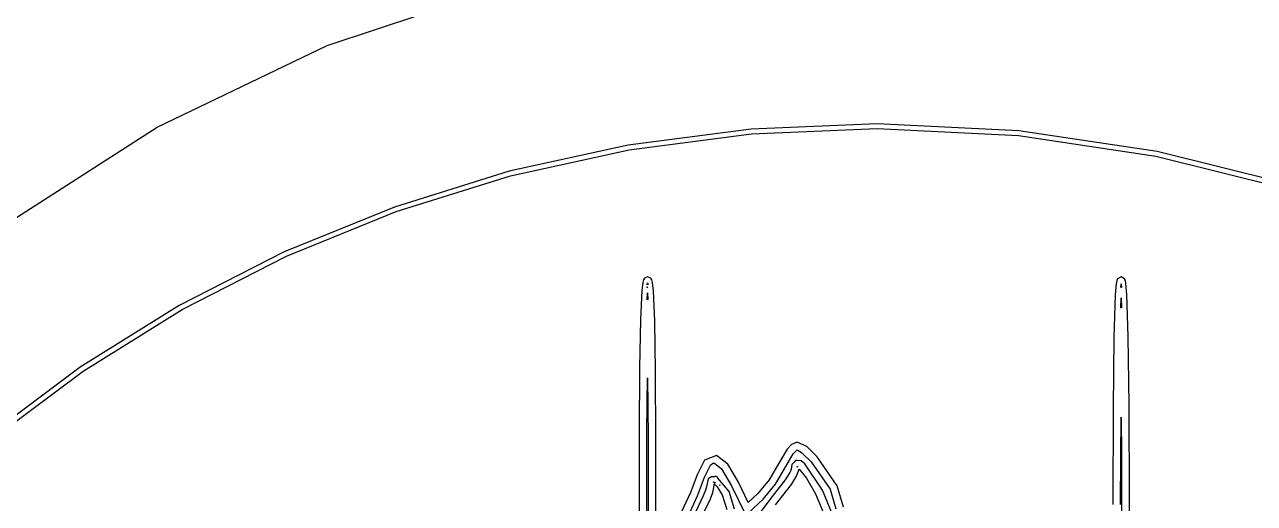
# Model space of a CAD drawing. Extents: x 23 to 528, y 384 to 592.
# Drawn here: x 438.05 to 479.75, y 477.46 to 493.69 of the extents above; entities that cross this region are included whole.
import ezdxf

# ---------------------------------------------------------------- set-up
doc = ezdxf.new("R2010")
doc.units = 0
doc.layers.get('0').update_dxf_attribs({"linetype": 'CONTINUOUS'})

msp = doc.modelspace()

# ---------------------------------------------------------------- linework, layer by layer
at = {"color": 0}
for p, q in [((448.31, 492.989), (454.413, 495.011)), ((442.539, 490.216), (448.31, 492.989)), ((437.162, 486.766), (442.539, 490.216)), ((462.682, 490.149), (458.519, 489.606)), ((466.958, 490.333), (462.682, 490.149)), ((462.696, 489.987), (466.958, 490.171)), ((471.766, 490.093), (466.958, 490.333)), ((466.958, 490.171), (466.958, 490.171)), ((466.958, 490.171), (471.745, 489.931)), ((476.451, 489.391), (471.766, 490.093)), ((458.519, 489.606), (454.48, 488.721)), ((458.548, 489.444), (462.696, 489.987)), ((471.745, 489.931), (476.412, 489.232)), ((454.526, 488.562), (458.548, 489.444)), ((476.412, 489.232), (480.931, 488.1)), ((480.988, 488.259), (476.451, 489.391)), ((454.48, 488.721), (450.585, 487.507)), ((450.645, 487.355), (454.526, 488.562)), ((450.585, 487.507), (446.85, 485.983)), ((446.927, 485.839), (450.645, 487.355)), ((446.85, 485.983), (443.293, 484.17)), ((443.385, 484.029), (446.927, 485.839)), ((459.034, 485.041), (459.01, 484.953)), ((459.063, 485.091), (459.034, 485.041)), ((459.172, 485.144), (459.063, 485.091)), ((459.285, 485.091), (459.172, 485.144)), ((459.313, 485.038), (459.285, 485.091)), ((459.334, 484.95), (459.313, 485.038)), ((475.086, 485.02), (475.065, 484.907)), ((475.107, 485.073), (475.086, 485.02)), ((475.23, 485.144), (475.107, 485.073)), ((475.35, 485.073), (475.23, 485.144)), ((475.375, 485.02), (475.35, 485.073)), ((475.393, 484.911), (475.375, 485.02)), ((458.978, 484.685), (458.929, 483.687)), ((459.01, 484.953), (458.978, 484.685)), ((459.154, 484.798), (459.154, 484.791)), ((459.154, 484.794), (459.154, 484.798)), ((459.154, 484.78), (459.154, 484.794)), ((459.154, 484.791), (459.154, 484.791)), ((459.154, 484.791), (459.154, 484.773)), ((459.154, 484.773), (459.154, 484.78)), ((459.161, 484.868), (459.168, 484.921)), ((459.168, 484.875), (459.161, 484.868)), ((459.168, 484.921), (459.172, 484.935)), ((459.183, 484.865), (459.168, 484.875)), ((459.172, 484.935), (459.176, 484.918)), ((459.176, 484.918), (459.183, 484.865)), ((459.37, 484.671), (459.334, 484.95)), ((459.419, 483.634), (459.37, 484.671)), ((475.065, 484.907), (475.033, 484.533)), ((475.216, 484.78), (475.227, 484.886)), ((475.23, 484.791), (475.216, 484.78)), ((475.227, 484.886), (475.23, 484.904)), ((475.23, 484.904), (475.234, 484.89)), ((475.241, 484.78), (475.23, 484.791)), ((475.234, 484.89), (475.241, 484.78)), ((475.425, 484.544), (475.393, 484.911)), ((459.158, 484.364), (459.172, 484.597)), ((459.183, 484.367), (459.158, 484.364)), ((459.172, 484.597), (459.183, 484.367)), ((475.033, 484.533), (474.984, 483.08)), ((475.22, 484.092), (475.23, 484.427)), ((475.23, 484.427), (475.241, 484.092)), ((475.474, 483.122), (475.425, 484.544)), ((443.293, 484.17), (439.932, 482.074)), ((440.034, 481.944), (443.385, 484.029)), ((475.241, 484.092), (475.22, 484.092)), ((458.929, 483.687), (458.9, 482.064)), ((459.444, 481.947), (459.419, 483.634)), ((474.984, 483.08), (474.955, 480.699)), ((475.502, 480.797), (475.474, 483.122)), ((439.932, 482.074), (436.781, 479.718)), ((436.898, 479.601), (440.034, 481.944)), ((458.9, 482.064), (458.89, 479.845)), ((459.158, 480.85), (459.172, 481.711)), ((459.172, 481.711), (459.183, 480.755)), ((459.454, 479.633), (459.444, 481.947)), ((459.151, 479.845), (459.158, 480.85)), ((459.183, 480.755), (459.19, 479.633)), ((474.955, 480.699), (474.945, 477.418)), ((475.513, 477.591), (475.502, 480.797)), ((475.216, 479.023), (475.23, 480.377)), ((475.23, 480.377), (475.241, 479.097)), ((458.89, 479.845), (458.89, 474.842)), ((459.151, 474.613), (459.151, 479.845)), ((459.19, 479.633), (459.19, 474.391)), ((459.454, 474.409), (459.454, 479.633)), ((463.906, 479.298), (463.624, 478.818)), ((464.054, 479.457), (463.906, 479.298)), ((464.241, 479.538), (464.054, 479.457)), ((464.114, 479.139), (464.22, 479.256)), ((464.22, 479.256), (464.248, 479.273)), ((464.57, 479.383), (464.241, 479.538)), ((464.248, 479.273), (464.248, 479.273)), ((464.248, 479.273), (464.287, 479.256)), ((464.287, 479.256), (464.407, 479.178)), ((464.922, 479.04), (464.57, 479.383)), ((461.105, 478.928), (460.858, 478.423)), ((461.504, 479.079), (461.105, 478.928)), ((461.306, 478.758), (461.384, 478.822)), ((461.384, 478.822), (461.444, 478.825)), ((461.444, 478.825), (461.68, 478.628)), ((461.888, 478.79), (461.504, 479.079)), ((462.255, 478.173), (461.888, 478.79)), ((463.624, 478.818), (463.296, 478.261)), ((463.864, 478.712), (464.114, 479.139)), ((464.062, 478.772), (464.04, 478.614)), ((464.16, 478.882), (464.062, 478.772)), ((464.174, 478.892), (464.139, 478.854)), ((464.139, 478.854), (464.16, 478.882)), ((464.178, 478.899), (464.174, 478.892)), ((464.174, 478.892), (464.174, 478.892)), ((464.181, 478.903), (464.178, 478.899)), ((464.185, 478.91), (464.181, 478.903)), ((464.181, 478.903), (464.181, 478.903)), ((464.189, 478.91), (464.185, 478.91)), ((464.192, 478.91), (464.189, 478.91)), ((464.21, 478.913), (464.192, 478.91)), ((464.213, 478.913), (464.21, 478.913)), ((464.22, 478.913), (464.213, 478.913)), ((464.245, 478.91), (464.22, 478.913)), ((464.375, 478.899), (464.245, 478.91)), ((464.51, 478.804), (464.375, 478.899)), ((464.407, 479.178), (464.725, 478.864)), ((465.109, 477.908), (464.51, 478.804)), ((464.725, 478.864), (465.367, 477.936)), ((465.603, 478.053), (464.922, 479.04)), ((475.209, 477.421), (475.216, 479.023)), ((475.241, 479.097), (475.248, 477.591)), ((460.858, 478.423), (460.622, 477.823)), ((460.865, 477.718), (461.105, 478.345)), ((461.105, 478.345), (461.306, 478.758)), ((461.345, 478.36), (461.232, 478.289)), ((461.444, 478.36), (461.345, 478.36)), ((461.469, 478.374), (461.444, 478.36)), ((461.483, 478.374), (461.469, 478.374)), ((461.507, 478.37), (461.483, 478.374)), ((461.518, 478.363), (461.507, 478.37)), ((461.522, 478.36), (461.518, 478.363)), ((461.525, 478.36), (461.522, 478.36)), ((461.539, 478.349), (461.525, 478.36)), ((461.557, 478.31), (461.539, 478.349)), ((461.68, 478.628), (462.019, 478.053)), ((463.515, 478.109), (463.864, 478.712)), ((463.998, 478.501), (463.843, 478.254)), ((464.033, 478.578), (463.998, 478.501)), ((464.04, 478.603), (464.033, 478.578)), ((464.04, 478.614), (464.04, 478.614)), ((464.04, 478.614), (464.04, 478.607)), ((464.04, 478.607), (464.04, 478.603)), ((464.058, 478.102), (464.227, 478.377)), ((464.227, 478.377), (464.305, 478.596)), ((464.266, 478.709), (464.245, 478.681)), ((464.245, 478.681), (464.248, 478.702)), ((464.248, 478.702), (464.259, 478.723)), ((464.259, 478.723), (464.259, 478.719)), ((464.259, 478.719), (464.266, 478.709)), ((464.305, 478.624), (464.326, 478.61)), ((464.305, 478.596), (464.305, 478.624)), ((464.326, 478.61), (464.562, 478.314)), ((461.155, 477.975), (461.137, 477.912)), ((461.158, 477.996), (461.155, 477.975)), ((461.162, 478.014), (461.158, 478.007)), ((461.158, 478.007), (461.158, 478.003)), ((461.158, 478.003), (461.158, 477.996)), ((461.165, 478.021), (461.162, 478.014)), ((461.232, 478.289), (461.165, 478.021)), ((461.387, 477.827), (461.423, 477.996)), ((461.409, 478.187), (461.412, 478.176)), ((461.409, 478.183), (461.409, 478.187)), ((461.409, 478.187), (461.412, 478.187)), ((461.412, 478.187), (461.409, 478.187)), ((461.412, 478.176), (461.409, 478.183)), ((461.412, 478.187), (461.416, 478.187)), ((461.416, 478.176), (461.412, 478.187)), ((461.416, 478.187), (461.416, 478.176)), ((461.416, 478.176), (461.416, 478.187)), ((461.416, 478.187), (461.423, 478.183)), ((461.423, 478.183), (461.416, 478.176)), ((461.416, 478.176), (461.416, 478.176)), ((461.416, 478.173), (461.462, 478.162)), ((461.437, 478.137), (461.416, 478.173)), ((461.416, 478.173), (461.416, 478.173)), ((461.423, 477.996), (461.433, 478.099)), ((461.433, 478.099), (461.437, 478.109)), ((461.462, 478.159), (461.437, 478.137)), ((461.437, 478.109), (461.529, 478.021)), ((461.462, 478.162), (461.462, 478.159)), ((461.529, 478.021), (461.698, 477.749)), ((461.934, 477.862), (461.557, 478.31)), ((461.61, 478.077), (461.624, 478.091)), ((461.617, 478.07), (461.61, 478.077)), ((461.627, 478.084), (461.617, 478.07)), ((461.624, 478.091), (461.627, 478.084)), ((462.019, 478.053), (462.46, 477.153)), ((462.587, 477.488), (462.255, 478.173)), ((463.296, 478.261), (462.911, 477.792)), ((463.091, 477.598), (463.515, 478.109)), ((463.843, 478.254), (463.317, 477.587)), ((463.515, 477.414), (464.058, 478.102)), ((464.562, 478.314), (464.866, 477.788)), ((465.367, 477.936), (465.561, 477.277)), ((465.818, 477.333), (465.603, 478.053)), ((460.622, 477.823), (460.315, 477.15)), ((460.551, 477.03), (460.865, 477.718)), ((461.056, 477.711), (460.795, 477.16)), ((461.024, 477.037), (461.303, 477.608)), ((461.137, 477.912), (461.056, 477.711)), ((461.303, 477.608), (461.387, 477.827)), ((461.698, 477.749), (461.864, 477.255)), ((462.125, 477.259), (461.934, 477.862)), ((462.911, 477.792), (462.587, 477.488)), ((462.587, 477.128), (463.091, 477.598)), ((463.317, 477.587), (462.728, 476.8)), ((464.866, 477.788), (465.201, 476.963)), ((465.462, 477.026), (465.109, 477.908)), ((475.248, 477.591), (475.248, 470.115)), ((475.513, 470.299), (475.513, 477.591))]:
    msp.add_line(p, q, dxfattribs=at)

doc.saveas('drawing.dxf')
